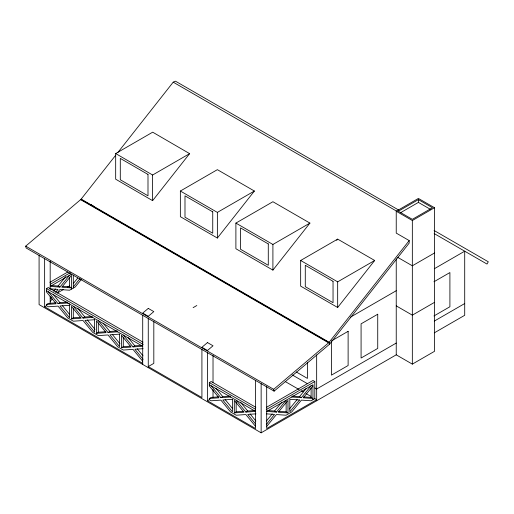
<?xml version="1.0" encoding="UTF-8"?>
<svg xmlns="http://www.w3.org/2000/svg" width="514" height="514" viewBox="0 0 514 514"><rect width="100%" height="100%" fill="white"/><g stroke="black" fill="none" stroke-linecap="round" stroke-linejoin="round"><path stroke-width="0.77" d="M115.663 155.26L80.685 199.689L328.671 342.864L409.195 240.584L396.236 233.099L396.236 211.235L418.402 198.436L434.503 207.727L434.503 351.325L412.337 364.124L396.236 354.827L261.144 432.82L39.083 304.609L39.083 255.464M117.648 152.742L173.212 82.163L175.473 81.18L398.703 210.059M152.613 200.653L189.621 153.641L152.684 132.182L115.676 153.551L115.676 179.193L152.613 200.653L152.613 175.011L115.676 153.551M217.371 238.04L254.385 191.035L217.371 169.665L180.363 191.035L180.363 216.677L217.371 238.04L217.371 212.398L254.385 191.035M272.908 270.107L309.916 223.095L272.908 201.726L235.894 223.095L235.894 248.737L272.908 270.107L272.908 244.465L235.894 223.095M336.676 240.372L337.666 239.113L374.674 260.482L337.666 307.494L300.658 286.125L300.658 260.482L337.666 239.113M329.622 344.149L329.204 342.311L81.218 199.136L25.7 246.142L26.118 247.979L274.11 391.154L329.622 344.149L409.195 243.077L409.195 240.584M53.739 291.303L55.673 288.932M50.61 285.508L58.05 286.028L65.786 276.558M50.269 298.885L51.721 297.105M55.589 292.37L58.005 289.414L49.826 288.842M71.465 274.161L50.231 286.426L59.9 287.095L69.57 275.253M50.231 301.384L52.165 299.013M57.484 292.505L59.9 289.543L69.57 290.211L75.211 286.96L81.495 279.263M73.399 283.394L77.755 278.061M73.316 286.825L80.088 278.543M266.38 421.043L272.189 413.937M267.865 410.564L274.566 411.027L281.82 402.147M266.297 424.48L274.521 414.412L266.336 413.847M312.962 399.699L312.962 384.742L266.74 411.425L276.416 412.099L286.086 400.258M266.74 426.382L276.416 414.547L286.086 415.216L291.727 411.958L301.397 400.123L311.066 400.791L314.812 398.633L316.663 399.699L266.695 428.547L266.695 386.168M289.433 408.983L297.169 399.513M292.106 396.088L299.546 396.602L306.318 388.321M291.727 397.001L301.397 397.675L311.066 385.834M312.962 385.969L303.292 397.804L312.962 398.472L311.111 397.406L303.671 396.892M274.11 391.154L273.686 389.316L329.204 342.311M152.613 175.011L189.621 153.641M49.922 282.327L67.79 272.009M50.398 284.191L70.328 272.683M142.667 361.214L132.998 349.372L123.328 350.047L117.687 346.789L108.017 334.948L98.341 335.623L92.706 332.365L83.03 320.524L73.361 321.199L67.719 317.941L58.05 306.106L48.38 306.774L46.485 305.682L46.485 304.455L56.154 303.787L46.485 291.946L46.485 288.585L48.335 287.519L142.963 342.151M57.125 293.128L63.37 289.523M67.533 287.114L69.615 285.912M46.485 304.455L48.335 303.388L55.775 302.874M44.634 258.671L44.634 306.749L46.485 305.682M48.38 291.817L58.05 303.652L59.9 302.585L67.34 302.071M71.465 318.879L81.141 318.211L71.465 306.37L71.465 318.879L73.316 317.813L80.756 317.292M73.361 306.241L83.03 318.076L84.881 317.009L92.321 316.495M96.452 333.303L106.122 332.635L96.452 320.794L96.452 333.303L98.302 332.237L105.743 331.716M98.341 320.665L108.017 332.5L109.867 331.434L117.308 330.92M272.908 244.465L309.916 223.095M121.432 347.727L131.102 347.053L121.432 335.218L121.432 347.727L123.283 346.654L130.723 346.14M193.123 307.655L196.823 305.515M123.328 335.083L132.998 346.924L134.848 345.858L142.288 345.337M418.402 199.625L398.299 211.235L412.337 219.337L432.441 207.727L418.402 199.625L418.402 202.4L400.38 212.809M396.236 211.235L412.337 220.525L434.503 207.727M300.658 260.482L337.666 281.852L374.674 260.482M255.554 426.382L245.878 414.547L236.209 415.216L230.568 411.958L220.892 400.117L211.215 400.785L209.32 399.693L209.32 398.466L218.996 397.797L209.32 385.956L209.32 382.596L211.17 381.523L255.856 407.326M434.503 252.997L412.337 265.796L397.579 257.276M209.32 398.466L211.17 397.399L218.617 396.885M350.567 317.087L396.236 290.725M434.298 268.745L464.707 251.192L464.707 315.294L434.298 332.854M207.47 352.681L207.47 400.759L209.32 399.693M211.215 385.828L220.892 397.669L222.742 396.602L230.188 396.088M433.938 281.775L449.904 272.561L449.904 306.749L433.938 315.962M234.313 412.896L243.989 412.228L234.313 400.387L234.313 412.896L236.164 411.83L243.604 411.316M434.503 302.361L412.337 315.159L396.236 305.862M236.209 400.258L245.878 412.099L247.729 411.027L255.169 410.513M266.464 407.313L312.962 380.469L314.812 381.536L314.812 398.633M266.233 409.581L314.812 381.536M396.236 343.076L316.663 389.014L314.812 387.948M434.298 321.096L464.707 303.543M58.05 303.652L67.719 302.984L69.615 304.076M83.03 318.076L92.706 317.408M108.017 332.5L117.687 331.832M132.998 346.924L142.667 346.256L46.485 290.725M143.072 348.678L134.893 349.244L143.11 359.305M220.892 397.669L230.568 397.001M245.878 412.099L255.554 411.425L209.32 384.735M255.959 413.847L247.774 414.412L255.509 423.883M62.175 286.311L69.615 286.825L71.465 287.898L61.796 287.223L71.465 275.388L71.465 289.119M278.691 411.316L286.131 411.83L287.981 412.896L287.981 400.387L278.305 412.228L287.981 412.896M418.402 202.4L430.436 209.346M434.079 230.484L488.3 261.793L486.989 264.055L434.157 233.555M173.212 82.163L397.136 211.447M180.363 191.035L217.371 212.398M80.936 199.374L328.921 342.549M296.308 371.995L307.411 378.407L307.411 362.505M292.145 374.86L307.411 383.675M285.206 381.536L299.084 389.548M301.165 390.749L303.247 391.951M306.023 393.557L310.88 396.358M299.546 396.602L301.397 397.675M25.7 246.142L273.686 389.316M58.05 286.028L59.9 287.095M274.566 411.027L276.416 412.099M209.32 382.596L255.381 409.189M46.485 288.585L143.181 344.412M44.634 306.749L142.712 363.372M207.47 400.759L255.593 428.547L255.593 380.469M90.869 204.488L94.178 206.615M240.475 402.147L247.729 411.027M250.106 413.937L255.914 421.043M215.97 388.314L222.742 396.602M225.119 399.513L232.379 408.392M128.076 337.569L134.848 345.858M137.225 348.768L143.027 355.868M103.096 323.145L109.867 331.434M112.245 334.344L119.98 343.815M77.627 308.13L84.881 317.009M87.258 319.92L95 329.39M53.128 294.297L59.9 302.585M62.278 305.496L69.531 314.375M412.337 220.525L412.337 364.124M396.236 258.889L396.236 354.827M337.666 281.852L337.666 307.494M316.663 354.904L316.663 400.766M311.111 388.025L311.111 397.406M286.131 401.665L286.131 411.83M261.144 383.675L261.144 432.82M236.164 401.665L236.164 411.83M213.021 355.341L213.021 382.422M213.021 389.593L213.021 397.553M201.918 349.475L201.918 397.553L148.263 366.578L153.814 363.372L153.814 321.16M148.263 318.5L148.263 367.645M142.712 315.294L142.712 364.445M123.283 337.274L123.283 346.654M98.302 322.85L98.302 332.237M73.316 275.099L73.316 288.052M73.316 308.432L73.316 317.813M69.615 277.444L69.615 286.825M50.186 261.163L50.186 289.151M50.186 296.347L50.186 303.543M299.501 399.988L289.832 411.83L289.832 399.32L299.501 399.988M148.263 308.4L142.712 313.103L148.263 316.309L153.814 311.606L148.263 308.4M207.47 342.581L201.918 347.284L207.47 350.49L213.021 345.787L207.47 342.581M348.119 331.318L331.466 340.936L331.466 375.124L348.119 365.512L348.119 331.318M377.732 314.227L361.079 323.839L361.079 358.033L377.732 348.415L377.732 314.227M69.615 305.303L59.945 305.971L69.615 317.813L69.615 305.303M94.595 319.727L84.926 320.395L94.595 332.237L94.595 319.727M119.582 334.151L109.906 334.82L119.582 346.654L119.582 334.151M232.463 399.32L222.787 399.988L232.463 411.83L232.463 399.32M212.745 211.864L184.989 195.84L184.989 217.21L212.745 233.234L212.745 211.864M268.282 243.925L240.52 227.901L240.52 249.271L268.282 265.295L268.282 243.925M333.04 281.319L305.284 265.288L305.284 286.658L333.04 302.688L333.04 281.319M147.993 174.445L120.295 158.389L120.295 179.759L147.993 195.815L147.993 174.445"/></g></svg>
